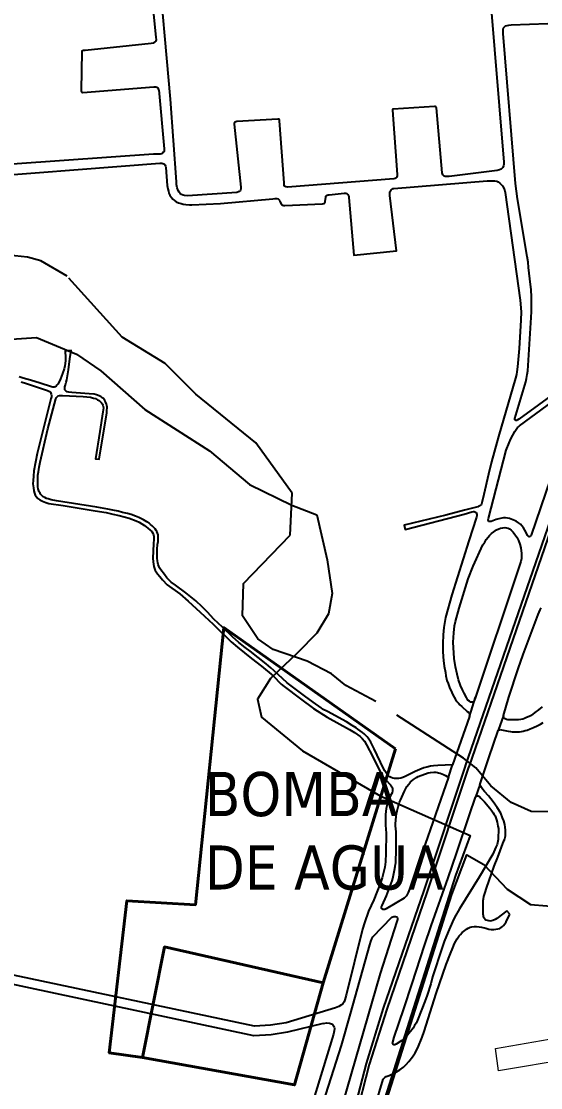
# Model space of a CAD drawing. Header units: metres. Extents: x 2 to 659295185, y -28 to 1124222152.
# Drawn here: x 655015 to 655341, y 1127216 to 1127886 of the extents above; entities that cross this region are included whole.
import ezdxf

# ---------------------------------------------------------------- set-up
doc = ezdxf.new("R2010")
doc.units = ezdxf.units.M
doc.header["$MEASUREMENT"] = 0
doc.linetypes.add('HIDDEN', pattern=[0.375, 0.25, -0.125])
for name, color, linetype in [('División Parroquial', 130, 'CONTINUOUS'), ('MANZANA', 30, 'CONTINUOUS'), ('Parcelas', 140, 'CONTINUOUS'), ('TEXTOS', 7, 'CONTINUOUS')]:
    doc.layers.add(name, color=color, linetype=linetype)
doc.layers.add('Limite Municipio', color=1, linetype='HIDDEN', lineweight=30)
doc.layers.add('PARCELA', color=140, linetype='CONTINUOUS', lineweight=40)
doc.styles.get("Standard").update_dxf_attribs({"font": 'tahoma.ttf'})

msp = doc.modelspace()

# ---------------------------------------------------------------- linework, layer by layer
at = {"layer": 'División Parroquial', "color": 1, "flags": 128}
for points in [[(655002.5198, 1127685.3674), (655024.4208, 1127686.9871), (655049.5624, 1127676.4493), (655064.9738, 1127665.9214), (655092.548, 1127641.6064), (655133.101, 1127615.6816), (655158.2508, 1127594.6059), (655185.0086, 1127581.6386), (655200.6592, 1127575.5698), (655207.1487, 1127547.2056), (655210.3893, 1127526.1399), (655207.9568, 1127513.1725), (655200.6592, 1127501.015), (655188.4883, 1127488.8574), (655171.4607, 1127472.6507), (655163.3468, 1127459.6834), (655165.7793, 1127448.3457), (655191.7372, 1127427.27), (655240.4042, 1127398.9158), (655297.1109, 1127373.9008), (655287.7106, 1127348.8559), (655228.0766, 1127160.7042)], [(655225.8243, 1127148.7028), (655285.4582, 1127336.8545), (655294.8585, 1127361.8994), (655305.6523, 1127355.7307), (655320.2557, 1127340.3338), (655334.859, 1127330.6058), (655365.6738, 1127328.1763), (655387.5747, 1127328.1763), (655416.7733, 1127322.5074), (655431.3767, 1127311.1597), (655441.9148, 1127292.5235), (655450.0288, 1127273.8873), (655460.5752, 1127266.5888), (655483.2842, 1127258.4905), (655503.5608, 1127249.5723), (655515.3606, 1127246.8328), (655522.6582, 1127202.2619)]]:
    msp.add_lwpolyline(points, dxfattribs=at)
at = {"layer": 'Limite Municipio', "color": 4, "linetype": 'HIDDEN', "lineweight": -3, "ltscale": 200}
msp.add_lwpolyline([(655375.5533, 1127388.1225), (655335.3124, 1127389.1429), (655322.7457, 1127394.7584), (655309.9924, 1127405.204), (655300.5672, 1127416.4352), (655292.9129, 1127422.5806), (655237.6343, 1127458.1713), (655218.9862, 1127468.1501), (655209.8983, 1127475.5866), (655194.5803, 1127483.5696), (655173.268, 1127490.8873), (655163.5845, 1127497.6491), (655153.9275, 1127511.9519), (655154.5934, 1127532.2419), (655183.8751, 1127562.6993), (655185.1207, 1127589.0219), (655162.2505, 1127620.7791), (655124.6563, 1127651.3742), (655105.4291, 1127670.6128), (655078.3026, 1127687.1177), (655043.6433, 1127725.3824), (655027.1698, 1127735.1534), (655018.8744, 1127737.3339), (655006.7949, 1127738.6422)], dxfattribs=at)
at = {"layer": 'MANZANA', "lineweight": -2}
for p, q in [((655014.7319, 1127659.0083), (655018.2446, 1127658.0285)), ((655018.2446, 1127658.0285), (655031.4132, 1127653.5494)), ((655031.4132, 1127653.5494), (655032.7243, 1127652.9995)), ((655032.7243, 1127652.9995), (655033.1696, 1127652.5596)), ((655033.1696, 1127652.5596), (655033.4994, 1127651.8997)), ((655033.4994, 1127651.8997), (655033.6148, 1127651.3498)), ((655033.6148, 1127651.3498), (655033.8375, 1127650.35)), ((655033.8375, 1127650.35), (655033.8375, 1127649.6902)), ((655033.5159, 1127648.3604), (655024.899, 1127614.0374)), ((655033.8375, 1127649.6902), (655033.5159, 1127648.3604)), ((655024.899, 1127614.0374), (655022.8623, 1127603.0797)), ((655022.8623, 1127603.0797), (655022.5489, 1127599.8703)), ((655022.3428, 1127597.1009), (655022.2438, 1127595.0013)), ((655022.5489, 1127599.8703), (655022.3428, 1127597.1009)), ((655022.2438, 1127595.0013), (655022.4747, 1127592.4618)), ((655022.4747, 1127592.4618), (655022.8128, 1127590.4722)), ((655022.8128, 1127590.4722), (655023.1426, 1127589.0325)), ((655023.1426, 1127589.0325), (655023.7033, 1127587.8228)), ((655023.7033, 1127587.8228), (655024.363, 1127586.713)), ((655024.363, 1127586.713), (655025.2453, 1127585.8332)), ((655025.2453, 1127585.8332), (655026.4492, 1127584.8434)), ((655026.4492, 1127584.8434), (655028.321, 1127583.9635)), ((655028.321, 1127583.9635), (655030.2918, 1127583.2037)), ((655030.2918, 1127583.2037), (655032.2708, 1127582.6538)), ((655032.2708, 1127582.6538), (655041.2587, 1127581.2641)), ((655041.2587, 1127581.2641), (655047.5091, 1127580.1843)), ((655047.5091, 1127580.1843), (655061.4281, 1127577.9148)), ((655061.4281, 1127577.9148), (655068.3381, 1127576.845)), ((655068.3381, 1127576.845), (655072.5105, 1127575.9752)), ((655072.5105, 1127575.9752), (655076.452, 1127574.9954)), ((655076.452, 1127574.9954), (655082.5952, 1127573.3657)), ((655082.5952, 1127573.3657), (655087.0974, 1127571.6161)), ((655087.0974, 1127571.6161), (655088.961, 1127570.8462)), ((655088.961, 1127570.8462), (655090.7173, 1127569.8664)), ((655090.7173, 1127569.8664), (655092.2593, 1127568.7666)), ((655092.2593, 1127568.7666), (655094.4609, 1127567.117)), ((655094.4609, 1127567.117), (655095.9947, 1127565.7972)), ((655095.9947, 1127565.7972), (655096.9842, 1127564.9174)), ((655096.9842, 1127564.9174), (655097.6521, 1127563.9176)), ((655097.6521, 1127563.9176), (655098.0891, 1127562.9278)), ((655098.0891, 1127562.9278), (655098.2045, 1127561.8181)), ((655097.8995, 1127557.289), (655097.6108, 1127548.2208)), ((655098.2128, 1127560.2784), (655097.8995, 1127557.289)), ((655098.2045, 1127561.8181), (655098.2128, 1127560.2784)), ((655097.6108, 1127548.2208), (655097.7263, 1127545.8913)), ((655097.7263, 1127545.8913), (655098.287, 1127543.0219)), ((655098.287, 1127543.0219), (655099.0704, 1127540.4824)), ((655099.0704, 1127540.4824), (655099.6146, 1127539.6026)), ((655099.6146, 1127539.6026), (655100.4969, 1127538.3828)), ((655100.4969, 1127538.3828), (655101.9317, 1127536.6232)), ((655101.9317, 1127536.6232), (655103.5808, 1127534.6336)), ((655103.5808, 1127534.6336), (655106.5576, 1127531.5542)), ((655106.5576, 1127531.5542), (655114.5808, 1127525.7254)), ((655114.5808, 1127525.7254), (655119.8581, 1127521.3263)), ((655119.8581, 1127521.3263), (655127.2299, 1127514.3877)), ((655127.2299, 1127514.3877), (655135.4758, 1127506.6893)), ((655135.4758, 1127506.6893), (655146.7066, 1127495.6715)), ((655146.7066, 1127495.6715), (655150.7718, 1127492.2622)), ((655150.7718, 1127492.2622), (655159.6773, 1127485.1137)), ((655159.6773, 1127485.1137), (655165.837, 1127480.3846)), ((655165.837, 1127480.3846), (655173.2005, 1127474.2259)), ((655173.2005, 1127474.2259), (655178.1563, 1127469.1569)), ((655178.1563, 1127469.1569), (655180.1353, 1127467.5073)), ((655180.1353, 1127467.5073), (655190.3519, 1127459.9188)), ((655190.3519, 1127459.9188), (655198.5977, 1127453.76)), ((655198.5977, 1127453.76), (655207.1734, 1127448.3811)), ((655207.1734, 1127448.3811), (655221.1171, 1127440.5927)), ((655221.1171, 1127440.5927), (655224.3, 1127438.7231)), ((655224.3, 1127438.7231), (655227.821, 1127436.0836)), ((655227.821, 1127436.0836), (655229.1403, 1127434.8739)), ((655161.5656, 1127254.0807), (654321.2069, 1127431.6845)), ((655229.1403, 1127434.8739), (655230.5751, 1127433.2242)), ((655230.5751, 1127433.2242), (655231.8944, 1127431.0147)), ((655231.8944, 1127431.0147), (655235.7617, 1127423.4062)), ((655160.9523, 1127248.0958), (654321.009, 1127427.7054)), ((655235.7617, 1127423.4062), (655240.1897, 1127414.458)), ((655240.1897, 1127414.458), (655242.177, 1127411.1487)), ((655242.177, 1127411.1487), (655243.719, 1127409.1691)), ((655243.719, 1127409.1691), (655246.9101, 1127405.7498)), ((655246.9101, 1127405.7498), (655248.1222, 1127403.9902)), ((655248.2377, 1127402.1106), (655247.9161, 1127400.8908)), ((655248.1222, 1127403.9902), (655248.2377, 1127402.7704)), ((655248.2377, 1127402.7704), (655248.2377, 1127402.1106)), ((655245.7474, 1127396.3517), (655244.8816, 1127393.4723)), ((655247.0503, 1127399.1212), (655245.7474, 1127396.3517)), ((655247.9161, 1127400.8908), (655247.0503, 1127399.1212)), ((655244.2302, 1127391.0328), (655243.8097, 1127387.1636)), ((655244.8816, 1127393.4723), (655244.2302, 1127391.0328)), ((655243.8097, 1127387.1636), (655243.8262, 1127383.8443)), ((655243.8262, 1127383.8443), (655243.8426, 1127380.525)), ((655243.8426, 1127380.525), (655244.189, 1127375.436)), ((655244.189, 1127375.436), (655244.0323, 1127362.9385)), ((655244.0323, 1127362.9385), (655243.8344, 1127357.4097)), ((655243.8344, 1127357.4097), (655243.2984, 1127354.0903)), ((655243.2984, 1127354.0903), (655241.6822, 1127347.4417)), ((655240.602, 1127344.2323), (655236.3802, 1127333.4845)), ((655241.6822, 1127347.4417), (655240.602, 1127344.2323)), ((655236.3802, 1127333.4845), (655233.2302, 1127326.396)), ((655233.2302, 1127326.396), (655230.6328, 1127319.1974)), ((655229.4454, 1127315.2082), (655219.1134, 1127273.5767)), ((655230.6328, 1127319.1974), (655229.4454, 1127315.2082)), ((655216.9447, 1127268.2578), (655216.1778, 1127267.478)), ((655217.8105, 1127269.4776), (655216.9447, 1127268.2578)), ((655218.3547, 1127270.8073), (655217.8105, 1127269.4776)), ((655219.1134, 1127273.5767), (655218.3547, 1127270.8073)), ((655212.459, 1127265.6983), (655181.3886, 1127256.2702)), ((655214.5369, 1127266.4782), (655212.459, 1127265.6983)), ((655216.1778, 1127267.478), (655214.5369, 1127266.4782)), ((655171.5348, 1127254.7905), (655161.5656, 1127254.0807)), ((655181.3886, 1127256.2702), (655171.5348, 1127254.7905)), ((655204.6172, 1127255.9303), (655182.2796, 1127250.3368)), ((655204.6172, 1127255.9303), (655206.9178, 1127256.2702)), ((655206.9178, 1127256.2702), (655208.6659, 1127256.0603)), ((655208.6659, 1127256.0603), (655209.878, 1127255.6204)), ((655209.878, 1127255.6204), (655210.7521, 1127254.9605)), ((655210.7521, 1127254.9605), (655211.1974, 1127254.3006)), ((655171.961, 1127248.8057), (655160.9523, 1127248.0958)), ((655182.2796, 1127250.3368), (655171.961, 1127248.8057)), ((655211.2221, 1127249.2117), (655195.9838, 1127199.8217)), ((655211.1974, 1127254.3006), (655211.6344, 1127253.5308)), ((655211.6509, 1127251.3113), (655211.2221, 1127249.2117)), ((655211.6344, 1127253.5308), (655211.7498, 1127252.641)), ((655211.7498, 1127252.641), (655211.6509, 1127251.3113))]:
    msp.add_line(p, q, dxfattribs=at)
at = {"layer": 'MANZANA', "linetype": 'Continuous', "lineweight": -2}
for p, q in [((655336.9217, 1127441.8725), (655339.1069, 1127442.8823)), ((655339.1069, 1127442.8823), (655341.1848, 1127443.992)), ((655341.1848, 1127443.992), (655342.933, 1127444.9918)), ((655308.7374, 1127422.7264), (655314.5755, 1127440.0028)), ((655314.5755, 1127440.0028), (655315.0125, 1127440.3428)), ((655315.0125, 1127440.3428), (655315.4496, 1127440.4528)), ((655315.4496, 1127440.4528), (655315.8866, 1127440.5627)), ((655315.8866, 1127440.5627), (655316.6617, 1127440.4528)), ((655316.6617, 1127440.4528), (655317.7502, 1127440.2428)), ((655317.7502, 1127440.2428), (655320.8259, 1127439.483)), ((655320.8259, 1127439.483), (655322.3596, 1127439.263)), ((655322.3596, 1127439.263), (655323.4563, 1127439.163)), ((655323.4563, 1127439.163), (655325.7569, 1127439.063)), ((655325.7569, 1127439.063), (655327.9503, 1127439.183)), ((655327.9503, 1127439.183), (655329.2613, 1127439.293)), ((655329.2613, 1127439.293), (655330.358, 1127439.5229)), ((655330.358, 1127439.5229), (655331.6691, 1127439.8629)), ((655331.6691, 1127439.8629), (655332.873, 1127440.1928)), ((655332.873, 1127440.1928), (655334.7366, 1127440.9826)), ((655334.7366, 1127440.9826), (655336.9217, 1127441.8725)), ((655303.1138, 1127405.7798), (655308.7374, 1127422.7264)), ((655304.1033, 1127404.2401), (655303.1138, 1127405.7798)), ((655304.9856, 1127402.9104), (655304.1033, 1127404.2401)), ((655305.9833, 1127401.7006), (655304.9856, 1127402.9104)), ((655308.622, 1127398.8312), (655305.9833, 1127401.7006)), ((655311.4833, 1127395.202), (655308.622, 1127398.8312)), ((655313.9158, 1127391.5627), (655311.4833, 1127395.202)), ((655316.2329, 1127387.9234), (655313.9158, 1127391.5627)), ((655317.4451, 1127385.164), (655316.2329, 1127387.9234)), ((655318.113, 1127383.1744), (655317.4451, 1127385.164)), ((655318.7809, 1127380.9649), (655318.113, 1127383.1744)), ((655319.0118, 1127379.1952), (655318.7809, 1127380.9649)), ((655319.2344, 1127377.3156), (655319.0118, 1127379.1952)), ((655319.1437, 1127373.7763), (655319.2426, 1127375.8759)), ((655319.2426, 1127375.8759), (655319.2344, 1127377.3156)), ((655314.3776, 1127360.2591), (655318.2779, 1127370.567)), ((655318.2779, 1127370.567), (655318.7149, 1127371.6768)), ((655318.7149, 1127371.6768), (655318.9293, 1127372.8865)), ((655318.9293, 1127372.8865), (655319.1437, 1127373.7763)), ((655312.1017, 1127354.6102), (655314.3776, 1127360.2591)), ((655307.2367, 1127340.873), (655312.1017, 1127354.6102)), ((655305.5133, 1127334.2344), (655305.7195, 1127335.6741)), ((655305.7195, 1127335.6741), (655306.3709, 1127338.1036)), ((655306.3709, 1127338.1036), (655307.2367, 1127340.873)), ((655305.1093, 1127326.266), (655305.2907, 1127333.2346)), ((655305.2907, 1127333.2346), (655305.5133, 1127334.2344)), ((655305.2247, 1127324.6063), (655305.1093, 1127326.266)), ((655305.3402, 1127323.5066), (655305.2247, 1127324.6063)), ((655305.4474, 1127322.7267), (655305.3402, 1127323.5066)), ((655305.8926, 1127321.9569), (655305.4474, 1127322.7267)), ((655306.4451, 1127321.297), (655305.8926, 1127321.9569)), ((655313.8911, 1127321.8869), (655312.7944, 1127321.107)), ((655320.0013, 1127326.5559), (655313.8911, 1127321.8869)), ((655319.5972, 1127319.8073), (655321.8731, 1127324.5763)), ((655321.8731, 1127324.5763), (655320.0013, 1127326.5559)), ((655293.6558, 1127314.3884), (655294.637, 1127315.0483)), ((655294.637, 1127315.0483), (655295.7255, 1127315.8281)), ((655295.7255, 1127315.8281), (655297.0448, 1127316.388)), ((655297.0448, 1127316.388), (655298.1333, 1127316.618)), ((655298.1333, 1127316.618), (655299.5598, 1127316.7279)), ((655299.5598, 1127316.7279), (655300.9863, 1127316.7379)), ((655300.9863, 1127316.7379), (655302.6273, 1127316.638)), ((655302.6273, 1127316.638), (655304.161, 1127316.418)), ((655304.161, 1127316.418), (655306.9069, 1127315.6582)), ((655307.1048, 1127320.8571), (655306.4451, 1127321.297)), ((655306.9069, 1127315.6582), (655308.7704, 1127315.1183)), ((655307.8716, 1127320.5272), (655307.1048, 1127320.8571)), ((655308.7457, 1127320.3072), (655307.8716, 1127320.5272)), ((655309.4054, 1127320.2072), (655308.7457, 1127320.3072)), ((655308.7704, 1127315.1183), (655310.3042, 1127314.8983)), ((655310.5021, 1127320.3172), (655309.4054, 1127320.2072)), ((655310.3042, 1127314.8983), (655311.8379, 1127314.9083)), ((655311.2689, 1127320.5472), (655310.5021, 1127320.3172)), ((655312.7944, 1127321.107), (655311.2689, 1127320.5472)), ((655311.8379, 1127314.9083), (655313.1572, 1127315.0183)), ((655313.1572, 1127315.0183), (655314.3611, 1127315.2482)), ((655314.3611, 1127315.2482), (655315.6722, 1127315.5882)), ((655315.6722, 1127315.5882), (655316.5463, 1127316.1381)), ((655316.5463, 1127316.1381), (655317.3131, 1127316.6979)), ((655317.3131, 1127316.6979), (655318.0717, 1127317.4778)), ((655318.0717, 1127317.4778), (655318.8386, 1127318.4776)), ((655318.8386, 1127318.4776), (655319.5972, 1127319.8073)), ((655288.0981, 1127307.6098), (655288.8567, 1127309.0495)), ((655288.8567, 1127309.0495), (655290.0524, 1127310.8291)), ((655290.0524, 1127310.8291), (655290.9264, 1127311.8289)), ((655290.9264, 1127311.8289), (655292.0149, 1127313.0487)), ((655292.0149, 1127313.0487), (655293.6558, 1127314.3884)), ((655284.6266, 1127299.8514), (655286.0366, 1127303.2907)), ((655286.0366, 1127303.2907), (655287.224, 1127306.0601)), ((655287.224, 1127306.0601), (655288.0981, 1127307.6098)), ((655281.9137, 1127292.8728), (655284.6266, 1127299.8514)), ((655275.7541, 1127274.5965), (655281.9137, 1127292.8728)), ((655268.0772, 1127250.9013), (655275.7541, 1127274.5965)), ((655266.8815, 1127247.3521), (655268.0772, 1127250.9013)), ((655264.0697, 1127240.4835), (655266.8815, 1127247.3521)), ((655258.512, 1127232.0552), (655260.6972, 1127234.8246)), ((655260.6972, 1127234.8246), (655262.437, 1127237.3841)), ((655262.437, 1127237.3841), (655264.0697, 1127240.4835)), ((655252.8389, 1127226.8362), (655255.1312, 1127228.4959)), ((655255.1312, 1127228.4959), (655256.7721, 1127230.1656)), ((655256.7721, 1127230.1656), (655258.512, 1127232.0552)), ((655242.243, 1127220.9274), (655243.3314, 1127221.9272)), ((655243.3314, 1127221.9272), (655244.3127, 1127222.5871)), ((655244.3127, 1127222.5871), (655246.1762, 1127223.157)), ((655246.1762, 1127223.157), (655249.7797, 1127224.9366)), ((655249.7797, 1127224.9366), (655252.8389, 1127226.8362)), ((655237.0563, 1127203.311), (655242.243, 1127220.9274))]:
    msp.add_line(p, q, dxfattribs=at)
at = {"layer": 'MANZANA', "lineweight": -2}
for points in [[(655223.0631, 1127197.0623), (655231.7872, 1127230.7254), (655231.7872, 1127230.7254), (655231.7872, 1127230.7254), (655242.5893, 1127265.4984), (655242.5893, 1127265.4984), (655242.5893, 1127265.4984), (655268.1267, 1127339.3733), (655268.1267, 1127339.3733), (655294.1918, 1127417.5774), (655294.1835, 1127417.6874), (655345.7943, 1127566.997), (655345.7943, 1127566.997), (655391.4433, 1127700.5798), (655514.7434, 1128066.0954), (655644.5412, 1128446.358)], [(655646.4048, 1128445.6981), (655516.6069, 1128065.5555), (655393.3068, 1127699.9299), (655347.6578, 1127566.3471), (655347.6578, 1127566.3471), (655296.1625, 1127417.0275), (655296.0553, 1127416.9175), (655269.9902, 1127338.7235), (655269.9902, 1127338.7235), (655244.5683, 1127264.9485), (655233.6508, 1127230.1756), (655225.0339, 1127196.5124)], [(655303.5838, 1127974.2641), (655318.1624, 1127797.0302), (655318.2779, 1127795.8204), (655317.9563, 1127794.8206), (655317.6265, 1127793.8208), (655317.1894, 1127793.2709), (655316.538, 1127792.6011), (655315.4413, 1127792.1512), (655314.023, 1127791.9312), (655283.802, 1127788.032), (655282.2683, 1127788.032), (655281.2788, 1127788.022), (655280.6191, 1127788.242), (655280.1821, 1127788.6819), (655279.8522, 1127789.1218), (655279.6296, 1127789.7916), (655279.5142, 1127790.4515), (655275.9437, 1127831.1332), (655275.7211, 1127831.6831), (655275.4984, 1127831.9031), (655275.0614, 1127832.0131), (655274.5172, 1127832.0131), (655248.6665, 1127830.3534), (655248.114, 1127830.1234), (655248.1222, 1127829.9035), (655248.1222, 1127829.6835), (655251.1485, 1127789.3317), (655251.1485, 1127788.4419), (655251.0413, 1127787.892), (655250.8269, 1127787.3421), (655250.3898, 1127787.1122), (655249.9528, 1127786.7823), (655249.0788, 1127786.6623), (655182.2627, 1127781.3934), (655181.166, 1127781.5033), (655180.729, 1127781.7233), (655180.3991, 1127782.0532), (655180.1765, 1127782.6031), (655180.0693, 1127783.263), (655180.061, 1127784.1528), (655177.2657, 1127823.0749), (655177.1503, 1127823.7347), (655176.9276, 1127824.0647), (655176.5978, 1127824.1747), (655176.1608, 1127824.1747), (655150.4172, 1127822.625), (655149.6586, 1127822.505), (655148.9989, 1127822.0651), (655148.7846, 1127821.6152), (655148.7846, 1127820.8453), (655152.792, 1127781.3834), (655152.9075, 1127780.2736), (655152.6931, 1127779.4937), (655152.3633, 1127779.0538), (655151.9262, 1127778.6139), (655151.382, 1127778.384), (655150.4007, 1127778.054), (655119.2892, 1127775.9245), (655117.5411, 1127776.1344), (655116.5515, 1127776.3544), (655115.562, 1127776.7943), (655114.7952, 1127777.3442), (655114.1355, 1127778.224), (655113.4676, 1127779.3238), (655112.8079, 1127780.9834), (655112.4699, 1127782.973), (655112.3462, 1127784.7427), (655108.619, 1127836.7021), (655092.3665, 1128019.4549)], [(655092.4819, 1127944.1402), (655099.4579, 1127875.7042), (655099.5816, 1127873.9345), (655099.4744, 1127873.3846), (655099.2518, 1127872.9447), (655098.9302, 1127872.4948), (655098.4932, 1127872.1649), (655097.8335, 1127871.825), (655096.5224, 1127871.715), (655055.1283, 1127867.3259), (655054.0316, 1127867.2159), (655053.3719, 1127866.9859), (655053.0503, 1127866.766), (655053.0503, 1127866.436), (655052.605, 1127842.211), (655052.605, 1127841.6611), (655052.7205, 1127841.2212), (655052.9431, 1127841.0012), (655053.4873, 1127840.7813), (655098.287, 1127844.5105), (655099.4909, 1127844.4105), (655100.0351, 1127844.3006), (655100.4804, 1127844.0806), (655100.6948, 1127843.7507), (655101.0246, 1127843.2008), (655101.2473, 1127842.4209), (655104.7023, 1127805.4985), (655104.7023, 1127804.6186), (655104.5951, 1127803.7288), (655104.158, 1127803.2889), (655103.7293, 1127802.729), (655103.0696, 1127802.3991), (655102.1955, 1127802.1691), (655097.9242, 1127802.0392), (654982.4824, 1127793.9008)], [(655352.3167, 1127653.6294), (655327.5297, 1127635.603), (655326.6557, 1127635.0431), (655326.3258, 1127634.8232), (655325.7734, 1127634.8232), (655325.4435, 1127634.9232), (655325.1137, 1127635.1431), (655325.0065, 1127635.4831), (655325.1137, 1127636.0329), (655332.0237, 1127659.0683), (655332.4525, 1127661.1678), (655332.8813, 1127663.6073), (655333.2029, 1127666.0368), (655335.4622, 1127699.56), (655335.5529, 1127703.2093), (655335.5199, 1127712.1675), (655335.2726, 1127717.1464), (655335.0417, 1127720.1358), (655333.7883, 1127730.9636), (655333.4502, 1127734.173), (655332.8813, 1127737.7023), (655326.8123, 1127773.9549), (655325.559, 1127783.6829), (655317.7007, 1127877.9937), (655317.6924, 1127879.9833), (655317.7996, 1127880.6432), (655318.014, 1127881.423), (655318.5582, 1127882.0829), (655319.3251, 1127882.6428), (655320.3064, 1127882.9827), (655321.2876, 1127883.2026), (655322.8213, 1127883.3226), (655345.8273, 1127884.1924)], [(654971.9937, 1127786.4523), (655101.8904, 1127796.5303), (655103.2015, 1127796.5303), (655103.8612, 1127796.3203), (655104.5209, 1127796.1004), (655104.9579, 1127795.7704), (655105.296, 1127795.2205), (655105.6258, 1127794.5507), (655105.7412, 1127793.6709), (655106.6648, 1127782.3932), (655107.0029, 1127780.4036), (655107.3327, 1127778.8539), (655107.6708, 1127777.6441), (655108.2232, 1127776.4244), (655108.6603, 1127775.7645), (655109.2127, 1127774.8847), (655110.2105, 1127773.7849), (655111.2, 1127772.9051), (655112.2967, 1127772.2452), (655113.616, 1127771.5854), (655115.3641, 1127771.0355), (655116.6835, 1127770.7155), (655118.3327, 1127770.4956), (655120.5178, 1127770.2856), (655122.167, 1127770.2956), (655140.1264, 1127771.1454), (655173.0933, 1127774.0549), (655174.2972, 1127774.1748), (655174.9569, 1127774.2848), (655175.6165, 1127774.1748), (655176.268, 1127773.9649), (655176.7132, 1127773.6349), (655177.1503, 1127773.195), (655177.4801, 1127772.4152), (655178.4778, 1127770.5456), (655178.7005, 1127770.3256), (655179.0303, 1127770.1057), (655179.3601, 1127769.9957), (655179.9044, 1127769.8857), (655180.4568, 1127769.8857), (655204.1142, 1127770.9855), (655204.9882, 1127771.0955), (655205.4253, 1127771.2154), (655205.6479, 1127771.4354), (655205.8623, 1127771.8753), (655205.9695, 1127772.3252), (655206.2911, 1127774.9747), (655206.39, 1127775.6445), (655206.7199, 1127776.0844), (655207.1569, 1127776.4144), (655207.8166, 1127776.5343), (655208.3608, 1127776.6443), (655217.7775, 1127777.6841), (655218.4372, 1127777.6841), (655218.9814, 1127777.5741), (655219.5339, 1127777.3542), (655220.0864, 1127776.8043), (655220.4162, 1127776.3644), (655220.746, 1127775.5945), (655220.8615, 1127774.8247), (655223.9784, 1127738.6721), (655250.8104, 1127741.4415), (655246.605, 1127776.0344), (655246.4813, 1127777.5841), (655246.5885, 1127778.474), (655246.9183, 1127779.1338), (655247.3554, 1127779.6937), (655247.8996, 1127780.1336), (655248.4438, 1127780.4735), (655249.1035, 1127780.5835), (655307.8057, 1127785.2626), (655310.7659, 1127785.3925), (655312.6295, 1127785.2826), (655313.8334, 1127785.0726), (655314.6002, 1127784.7427), (655315.6969, 1127783.8629), (655316.5792, 1127782.983), (655317.3544, 1127782.1032), (655318.2367, 1127780.6635), (655318.7891, 1127779.0138), (655319.119, 1127778.014), (655328.511, 1127710.3678), (655328.981, 1127703.0693), (655328.7831, 1127697.8704), (655327.7689, 1127679.954), (655326.8371, 1127668.4463), (655326.4083, 1127665.237), (655326.0867, 1127663.6873), (655325.5507, 1127661.2478), (655314.7569, 1127624.5953), (655313.7839, 1127620.826), (655310.4443, 1127608.8685), (655308.5066, 1127601.0101), (655305.604, 1127588.2827), (655304.4166, 1127582.9637), (655304.2022, 1127582.1939), (655303.8806, 1127581.744), (655303.4436, 1127581.3041), (655302.5696, 1127580.8542), (655301.8027, 1127580.5242), (655293.4826, 1127578.3847), (655281.6663, 1127575.2353), (655255.5105, 1127568.9266), (655256.1784, 1127566.1672), (655293.2765, 1127575.9452), (655298.0921, 1127577.2949), (655299.0733, 1127577.5249), (655299.5103, 1127577.5249), (655299.9556, 1127577.4149), (655300.3926, 1127577.1949), (655300.7225, 1127576.865), (655301.0523, 1127576.3151), (655301.275, 1127575.6552), (655301.275, 1127574.8754), (655301.0606, 1127573.9956), (655296.0883, 1127559.1486), (655285.5007, 1127525.2555), (655281.6169, 1127510.9784), (655281.0809, 1127508.5389), (655280.5449, 1127504.7797), (655280.0254, 1127500.1306), (655279.9347, 1127494.7117), (655279.844, 1127489.8427), (655280.0831, 1127486.1934), (655280.314, 1127483.8739), (655280.6521, 1127480.4446), (655281.4437, 1127476.3554), (655281.7818, 1127474.2559), (655282.4497, 1127471.3865), (655283.1176, 1127469.5068), (655284.1071, 1127466.9674), (655285.4429, 1127463.768), (655286.1026, 1127462.4383), (655286.9849, 1127460.8986), (655287.8672, 1127459.3489), (655288.6423, 1127458.2491), (655289.6318, 1127457.0394), (655290.6213, 1127456.0496), (655291.7263, 1127454.9498), (655295.1318, 1127451.9704), (655296.1213, 1127451.2006), (655296.4511, 1127450.7607), (655296.6738, 1127450.3207), (655296.6738, 1127449.8808), (655296.682, 1127449.3309), (655296.5748, 1127448.6611), (655285.8552, 1127418.3173), (655281.3695, 1127418.1773), (655276.7683, 1127418.0473), (655274.0307, 1127417.8174), (655272.0599, 1127417.4774), (655269.7593, 1127416.9175), (655268.0112, 1127416.4676), (655265.488, 1127415.4578), (655262.536, 1127414.1181), (655256.1949, 1127411.1087), (655254.6694, 1127410.4289), (655253.4655, 1127410.0989), (655252.1462, 1127409.759), (655250.2909, 1127409.859), (655249.4086, 1127409.859), (655248.4273, 1127410.0789), (655247.4378, 1127410.3989), (655246.4483, 1127410.8388), (655245.8959, 1127411.2787), (655245.0218, 1127412.1585), (655244.2467, 1127413.3783), (655243.4716, 1127414.698), (655242.5893, 1127416.0177), (655236.6193, 1127428.3852), (655235.1845, 1127431.3646), (655234.5166, 1127432.6843), (655233.7497, 1127433.9041), (655232.9746, 1127435.1138), (655232.315, 1127435.9937), (655231.3255, 1127436.9835), (655230.336, 1127437.8633), (655229.3465, 1127438.7431), (655227.9117, 1127439.7329), (655226.4851, 1127440.8327), (655225.273, 1127441.7125), (655222.857, 1127443.1422), (655219.3442, 1127445.3418), (655207.3713, 1127451.8104), (655204.2956, 1127453.4601), (655203.3061, 1127454.12), (655198.2514, 1127457.7492), (655192.974, 1127461.8084), (655185.2807, 1127467.4173), (655182.0978, 1127469.9468), (655176.268, 1127475.2357), (655173.621, 1127477.6552), (655171.642, 1127479.4148), (655168.789, 1127481.8343), (655158.6713, 1127489.7527), (655155.5956, 1127492.0623), (655151.6376, 1127495.2516), (655147.6796, 1127498.7809), (655141.2973, 1127504.9396), (655136.0117, 1127510.0086), (655131.9383, 1127514.2977), (655128.5328, 1127517.6071), (655124.5665, 1127521.3463), (655121.4908, 1127523.8758), (655118.2997, 1127526.4053), (655111.8184, 1127531.2443), (655109.1798, 1127533.2239), (655107.6378, 1127534.6536), (655106.3185, 1127535.9733), (655104.8837, 1127537.9629), (655102.682, 1127540.9423), (655101.6843, 1127542.262), (655101.3545, 1127543.2518), (655101.0246, 1127544.2516), (655100.6865, 1127545.3514), (655100.4639, 1127546.5712), (655100.3485, 1127548.3408), (655100.332, 1127551.2102), (655100.3237, 1127553.9796), (655100.5299, 1127556.7491), (655100.8515, 1127558.6287), (655100.9504, 1127560.1784), (655100.835, 1127561.838), (655100.835, 1127562.8278), (655100.4969, 1127563.9376), (655100.1671, 1127564.9274), (655099.7218, 1127565.6973), (655099.0621, 1127566.6971), (655098.0726, 1127567.6869), (655097.1903, 1127568.5667), (655096.2008, 1127569.4465), (655095.2113, 1127570.2163), (655093.892, 1127571.0962), (655091.6986, 1127572.2959), (655088.7301, 1127573.7256), (655086.6439, 1127574.6054), (655083.9063, 1127575.5853), (655081.7046, 1127576.2351), (655078.53, 1127576.995), (655075.7841, 1127577.7648), (655072.494, 1127578.4147), (655069.2039, 1127579.0545), (655062.3021, 1127580.2443), (655036.9709, 1127584.2235), (655033.6808, 1127584.8734), (655031.7101, 1127585.4232), (655030.7206, 1127585.7532), (655029.6239, 1127586.2931), (655028.6344, 1127586.843), (655027.9747, 1127587.3928), (655027.4222, 1127587.9427), (655026.9852, 1127588.3826), (655026.6554, 1127589.0525), (655026.2101, 1127589.8224), (655025.8802, 1127590.5922), (655025.5422, 1127591.8119), (655025.3195, 1127593.1317), (655025.2041, 1127594.5714), (655025.1958, 1127595.7911), (655025.1876, 1127597.5608), (655025.3937, 1127600.3202), (655025.7153, 1127602.5398), (655026.1441, 1127605.4192), (655026.6801, 1127608.5185), (655031.5122, 1127629.5443), (655036.6905, 1127648.3704), (655037.0204, 1127649.1503), (655037.4492, 1127649.7002), (655038.1088, 1127650.1501), (655038.8757, 1127650.37), (655039.857, 1127650.49), (655040.7393, 1127650.49), (655053.8831, 1127649.8901), (655058.3771, 1127649.3502), (655060.2489, 1127648.8103), (655061.4528, 1127648.4804), (655062.8793, 1127647.8205), (655063.7617, 1127647.2707), (655064.5285, 1127646.7208), (655065.2954, 1127645.841), (655065.8479, 1127645.0711), (655066.1777, 1127644.4112), (655066.4003, 1127643.6414), (655066.5158, 1127642.6416), (655066.4168, 1127641.4219), (655066.2024, 1127640.0921), (655064.1739, 1127627.8146), (655061.6177, 1127610.6581), (655063.9183, 1127610.4482), (655068.6102, 1127639.6622), (655068.7174, 1127641.3219), (655068.8164, 1127642.4316), (655068.8164, 1127643.2015), (655068.7009, 1127644.2013), (655068.4783, 1127645.0811), (655067.9258, 1127646.4108), (655067.4805, 1127647.2907), (655067.0435, 1127647.9505), (655066.5982, 1127648.5004), (655065.8314, 1127649.0503), (655065.0645, 1127649.6002), (655063.8524, 1127650.2601), (655062.2114, 1127650.9199), (655060.6695, 1127651.2399), (655057.4948, 1127651.5598), (655046.6433, 1127652.3996), (655044.7797, 1127652.6096), (655043.7902, 1127652.8295), (655043.0234, 1127653.1595), (655042.5863, 1127653.5994), (655042.3637, 1127653.9293), (655042.2482, 1127654.5892), (655042.2482, 1127655.1491), (655042.3554, 1127655.9189), (655042.7842, 1127657.2486), (655043.1058, 1127658.9083), (655043.5428, 1127660.348), (655044.6066, 1127666.6567), (655045.4559, 1127673.4053), (655046.198, 1127678.7143), (655042.4791, 1127678.2644), (655042.6028, 1127674.3851), (655042.6111, 1127672.3955), (655042.4049, 1127670.5159), (655042.1905, 1127669.0762), (655041.7617, 1127667.1966), (655040.8959, 1127664.3172), (655040.2445, 1127662.5476), (655039.5931, 1127660.8879), (655038.8345, 1127659.4382), (655037.8532, 1127657.6685), (655037.309, 1127656.8887), (655036.7648, 1127656.3388), (655036.2205, 1127655.9989), (655035.5609, 1127655.7789), (655034.794, 1127655.7789), (655033.8127, 1127655.8789), (655026.7873, 1127658.1684), (655020.7513, 1127660.138), (655016.1502, 1127661.4478), (655013.5115, 1127662.0976)], [(655347.3033, 1127597.6408), (655335.2973, 1127562.7479), (655334.9675, 1127562.198), (655334.6376, 1127561.858), (655334.2006, 1127561.7481), (655333.7636, 1127561.858), (655333.4337, 1127561.968), (655333.1039, 1127562.4079), (655332.5514, 1127563.6277), (655331.3393, 1127565.9372), (655330.457, 1127567.3769), (655329.5747, 1127568.4767), (655328.5852, 1127569.5765), (655327.4802, 1127570.4563), (655325.9465, 1127571.4461), (655323.8603, 1127572.3259), (655321.6669, 1127573.0858), (655320.5702, 1127573.4157), (655319.1437, 1127573.5157), (655317.9398, 1127573.5157), (655316.8431, 1127573.3957), (655315.0867, 1127573.0558), (655313.3386, 1127572.6059), (655310.164, 1127571.3761), (655309.5126, 1127571.2661), (655309.1827, 1127571.2661), (655308.7457, 1127571.3661), (655308.5231, 1127571.5961), (655308.3004, 1127571.926), (655308.3004, 1127572.3659), (655308.5148, 1127573.2457), (655319.7209, 1127616.207), (655321.4525, 1127620.7561), (655322.6482, 1127623.3055), (655325.1467, 1127627.8446), (655326.3506, 1127629.6243), (655326.7793, 1127630.2841), (655327.3236, 1127630.844), (655328.0904, 1127631.4039), (655355.7223, 1127651.6498)], [(655342.2321, 1127454.7299), (655339.9397, 1127452.9502), (655337.7546, 1127451.2806), (655336.4435, 1127450.2808), (655334.918, 1127449.271), (655334.0439, 1127448.8311), (655332.5102, 1127448.1612), (655331.0919, 1127447.4913), (655330.1024, 1127447.1514), (655328.8985, 1127446.9214), (655327.3648, 1127446.7015), (655324.957, 1127446.5715), (655322.2194, 1127446.5615), (655320.7929, 1127446.6715), (655319.9188, 1127446.8814), (655319.0365, 1127447.3214), (655318.5995, 1127447.5413), (655318.3768, 1127447.8712), (655318.1542, 1127448.2012), (655317.9316, 1127448.871), (655317.9316, 1127449.311), (655321.2794, 1127460.8286), (655327.1174, 1127478.655), (655330.2591, 1127487.7431), (655339.783, 1127512.778), (655340.9787, 1127515.7674), (655341.6301, 1127517.0972)], [(655296.5748, 1127448.6611), (655300.4586, 1127460.9586)], [(655317.9316, 1127449.311), (655314.5755, 1127440.0028)], [(655283.4804, 1127410.5588), (655285.8552, 1127418.3173)], [(655303.1138, 1127405.7798), (655300.4091, 1127398.1414)], [(655203.2154, 1127201.2914), (655216.1778, 1127241.9332), (655221.9005, 1127261.9791), (655233.9806, 1127305.3802), (655234.5248, 1127307.2699), (655235.2835, 1127309.1495), (655235.9349, 1127310.2593), (655247.7099, 1127322.5867), (655248.3696, 1127322.9267), (655249.1365, 1127323.1466), (655250.1177, 1127323.1466), (655250.8846, 1127322.9367), (655251.1072, 1127322.6067), (655251.4371, 1127321.8269), (655251.3299, 1127321.167), (655251.0083, 1127319.9473), (655240.4124, 1127287.2739), (655214.405, 1127197.3522)]]:
    msp.add_lwpolyline(points, dxfattribs=at)
for points in [[(655327.068, 1127540.4824), (655300.4586, 1127460.9586), (655299.5928, 1127458.6291), (655299.0486, 1127458.0792), (655298.6115, 1127457.8492), (655297.9601, 1127457.7392), (655297.4077, 1127457.8492), (655296.6408, 1127458.2891), (655295.6513, 1127459.059), (655294.6535, 1127460.5987), (655293.2188, 1127463.3581), (655292.1138, 1127465.5676), (655291.0089, 1127468.3271), (655289.7885, 1127471.7464), (655288.7825, 1127475.2857), (655287.7765, 1127479.9247), (655286.9932, 1127485.1237), (655286.3995, 1127495.4016), (655286.6963, 1127501.2604), (655287.224, 1127505.7995), (655287.8755, 1127508.3489), (655290.1348, 1127516.8772), (655295.7502, 1127535.2635), (655298.9002, 1127543.1219), (655305.0845, 1127556.5391), (655306.173, 1127558.3088), (655307.146, 1127559.9684), (655308.2427, 1127561.4181), (655309.2239, 1127562.5279), (655310.4196, 1127563.7477), (655311.8379, 1127564.7475), (655313.4788, 1127565.9772), (655315.1197, 1127566.757), (655316.101, 1127567.087), (655317.6347, 1127567.3169), (655318.8386, 1127567.4369), (655319.8281, 1127567.3269), (655320.9248, 1127566.997), (655321.6917, 1127566.6671), (655322.9038, 1127565.7972), (655324.1077, 1127564.5775), (655325.1054, 1127563.1478), (655326.3176, 1127561.3881), (655327.4225, 1127559.2886), (655328.3048, 1127557.079), (655328.9727, 1127554.6495), (655329.3191, 1127551.2202), (655329.2201, 1127548.1208), (655328.9068, 1127546.2412)], [(655283.4804, 1127410.5588), (655258.8089, 1127340.3331), (655258.0502, 1127338.2236), (655257.3988, 1127336.8938), (655256.9618, 1127336.124), (655256.4176, 1127335.4541), (655255.9805, 1127335.1242), (655255.5435, 1127334.6743), (655244.2879, 1127327.9956), (655243.7437, 1127327.7657), (655243.3067, 1127327.5457), (655242.647, 1127327.5457), (655242.21, 1127327.5457), (655241.8801, 1127327.6457), (655241.5503, 1127327.9757), (655241.3277, 1127328.1956), (655241.2205, 1127328.5355), (655241.3277, 1127328.8655), (655241.3277, 1127329.1954), (655241.6493, 1127329.9752), (655244.3621, 1127336.064), (655245.7722, 1127339.3933), (655247.3966, 1127343.8224), (655247.9408, 1127345.4821), (655248.3696, 1127346.9218), (655248.9138, 1127349.0214), (655249.557, 1127352.1307), (655249.9776, 1127354.5602), (655250.1919, 1127355.89), (655250.2991, 1127356.8898), (655250.3981, 1127358.5394), (655250.596, 1127363.6284), (655250.4311, 1127376.3558), (655250.2002, 1127379.9951), (655250.1919, 1127381.5447), (655250.2909, 1127383.4244), (655250.6125, 1127386.0838), (655250.8269, 1127387.5235), (655251.1402, 1127389.5131), (655251.7916, 1127391.9526), (655252.1132, 1127393.2824), (655252.6492, 1127394.942), (655253.1934, 1127396.2717), (655255.6919, 1127401.9206), (655257.3246, 1127404.69), (655258.4131, 1127406.2497), (655259.0645, 1127407.1395), (655259.6087, 1127407.6894), (655260.3756, 1127408.3593), (655261.3568, 1127409.1391), (655262.1237, 1127409.689), (655263.2121, 1127410.3589), (655264.3088, 1127411.0287), (655265.9498, 1127411.6986), (655268.9018, 1127412.8184), (655270.5427, 1127413.2683), (655272.1836, 1127413.4982), (655274.2616, 1127413.7282), (655275.4655, 1127413.7282), (655276.455, 1127413.6282), (655277.2218, 1127413.4083), (655278.1041, 1127413.1883), (655279.2008, 1127412.7484), (655280.2975, 1127412.3185), (655281.5014, 1127411.7686), (655282.4909, 1127411.1087)], [(655300.4091, 1127398.1414), (655300.739, 1127398.4713), (655301.0606, 1127398.8012), (655301.3904, 1127398.9112), (655301.7202, 1127398.9212), (655302.1573, 1127398.8112), (655302.4871, 1127398.7013), (655302.8169, 1127398.4813), (655303.6992, 1127397.4915), (655306.0081, 1127395.062), (655309.4218, 1127391.0928), (655310.634, 1127389.5531), (655311.5163, 1127388.2334), (655312.176, 1127387.2436), (655312.7284, 1127386.2438), (655313.1737, 1127385.034), (655313.5118, 1127383.9243), (655313.9571, 1127382.3846), (655314.5095, 1127379.8351), (655314.7404, 1127378.2954), (655314.8559, 1127376.3058), (655314.6497, 1127373.7563), (655314.5508, 1127371.5468), (655314.2292, 1127369.3272), (655313.9076, 1127368.3374), (655313.2562, 1127366.5578), (655311.1947, 1127362.2387), (655302.6025, 1127347.8216), (655290.308, 1127327.9757), (655287.1498, 1127322.5368), (655285.8552, 1127319.7673), (655283.7938, 1127314.8983), (655282.0539, 1127310.9091), (655280.7593, 1127307.3598), (655279.4565, 1127303.5906), (655273.404, 1127285.0944), (655272.2166, 1127280.7753), (655270.0562, 1127273.6867), (655269.1904, 1127271.2572), (655267.1289, 1127265.9383), (655263.443, 1127256.9601), (655263.0142, 1127256.0703), (655262.1402, 1127254.5206), (655261.1672, 1127252.9709), (655259.5262, 1127250.7514), (655258.545, 1127249.5316), (655257.8936, 1127248.6418), (655256.8051, 1127247.532), (655255.9311, 1127246.6422), (655255.2796, 1127246.0823), (655254.1829, 1127245.1925), (655250.4723, 1127242.863), (655249.7054, 1127242.4131), (655249.0458, 1127242.4131), (655248.6087, 1127242.633), (655248.2789, 1127243.1829), (655249.3591, 1127247.1621), (655255.3044, 1127265.1084), (655260.6064, 1127280.9452), (655268.3905, 1127304.8704), (655272.497, 1127317.2778), (655283.1011, 1127347.4017), (655288.4032, 1127362.6886), (655296.5171, 1127386.9536)]]:
    msp.add_lwpolyline(points, close=True, dxfattribs=at)
at = {"layer": 'PARCELA', "lineweight": 0}
msp.add_lwpolyline([(655370.8775, 1127244.2079), (655403.8775, 1127244.2079), (655404.8775, 1127241.2079), (655314.8775, 1127226.2079), (655312.8775, 1127240.2079), (655370.8775, 1127250.2079)], dxfattribs=at)
at = {"layer": 'Parcelas', "lineweight": 40}
for points in [[(655250.19, 1127428.35), (655204.61, 1127281.35), (655186.58, 1127217.21), (655091.18, 1127234.43), (655070.19, 1127237.49), (655081.33, 1127333.01), (655124.33, 1127330.46), (655142.16, 1127504.66), (655250.19, 1127428.35)], [(655142.16, 1127504.66), (655124.33, 1127330.46)], [(655081.33, 1127333.01), (655070.19, 1127237.49)], [(655124.33, 1127330.46), (655081.33, 1127333.01)], [(655091.18, 1127234.43), (655104.93, 1127303.98)], [(655204.61, 1127281.35), (655186.58, 1127217.21), (655091.18, 1127234.43), (655104.93, 1127303.98), (655204.61, 1127281.35)], [(655070.19, 1127237.49), (655091.18, 1127234.43)]]:
    msp.add_lwpolyline(points, dxfattribs=at)

# ---------------------------------------------------------------- texts
at = {"layer": 'TEXTOS', "linetype": 'HIDDEN', "lineweight": 40, "insert": (655130.2136, 1127413.9013), "char_height": 27.699362, "width": 165.620838, "attachment_point": 1}
msp.add_mtext('BOMBA DE AGUA', dxfattribs=at)

doc.saveas('drawing.dxf')
